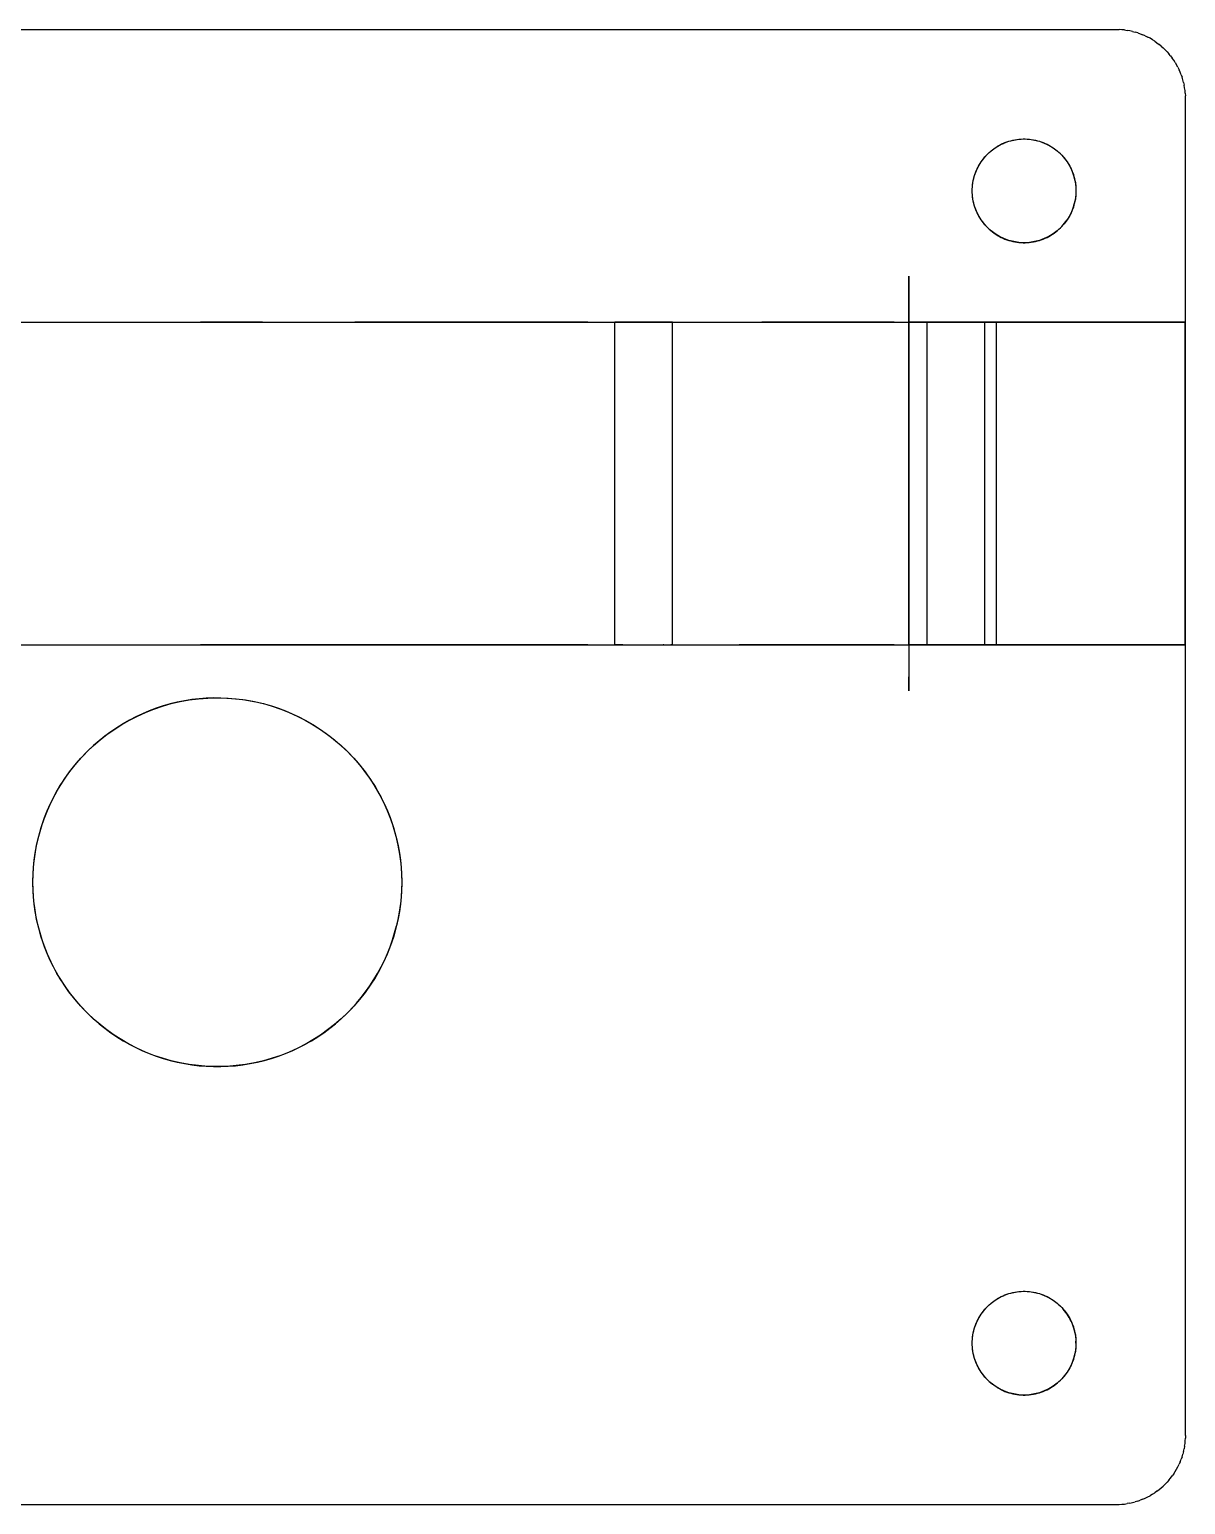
# Model space of a CAD drawing. Header units: millimetres. Extents: x -50 to 192, y -197 to 32.
# Drawn here: x -8.1 to 42, y -32 to 32 of the extents above; entities that cross this region are included whole.
import ezdxf

# ---------------------------------------------------------------- set-up
doc = ezdxf.new("R2010")
doc.units = ezdxf.units.MM
doc.layers.add('TOP_XY', color=7, linetype='Continuous')

msp = doc.modelspace()

# ---------------------------------------------------------------- linework, layer by layer
for centre, radius in [((35, 25), 2.25), ((0, -5), 8), ((35, -25), 2.25)]:
    msp.add_circle(centre, radius)
at = {"layer": 'TOP_XY'}
for p, q in [((-39, 32), (39, 32)), ((39, 32), (39.118, 31.998)), ((39.235, 31.991), (39.118, 31.998)), ((39.353, 31.979), (39.235, 31.991)), ((39.353, 31.979), (39.469, 31.963)), ((39.585, 31.942), (39.469, 31.963)), ((39.7, 31.917), (39.585, 31.942)), ((39.7, 31.917), (39.814, 31.887)), ((39.927, 31.853), (39.814, 31.887)), ((39.927, 31.853), (40.038, 31.815)), ((40.038, 31.815), (40.148, 31.772)), ((40.256, 31.724), (40.148, 31.772)), ((40.256, 31.724), (40.362, 31.673)), ((40.466, 31.617), (40.362, 31.673)), ((40.567, 31.558), (40.466, 31.617)), ((40.667, 31.494), (40.567, 31.558)), ((40.667, 31.494), (40.763, 31.427)), ((40.763, 31.427), (40.857, 31.356)), ((40.948, 31.281), (40.857, 31.356)), ((40.948, 31.281), (41.036, 31.203)), ((41.121, 31.121), (41.036, 31.203)), ((41.203, 31.036), (41.121, 31.121)), ((41.203, 31.036), (41.281, 30.948)), ((41.356, 30.857), (41.281, 30.948)), ((41.356, 30.857), (41.427, 30.763)), ((41.494, 30.667), (41.427, 30.763)), ((41.558, 30.567), (41.494, 30.667)), ((41.558, 30.567), (41.617, 30.466)), ((41.673, 30.362), (41.617, 30.466)), ((41.673, 30.362), (41.724, 30.256)), ((41.772, 30.148), (41.724, 30.256)), ((41.815, 30.038), (41.772, 30.148)), ((41.815, 30.038), (41.853, 29.927)), ((41.887, 29.814), (41.853, 29.927)), ((41.917, 29.7), (41.887, 29.814)), ((41.917, 29.7), (41.942, 29.585)), ((41.963, 29.469), (41.942, 29.585)), ((41.979, 29.353), (41.963, 29.469)), ((41.991, 29.235), (41.979, 29.353)), ((41.991, 29.235), (41.998, 29.118)), ((42, 29), (41.998, 29.118)), ((42, -29), (42, 29)), ((33.699, 26.836), (33.773, 26.886)), ((33.773, 26.886), (33.849, 26.933)), ((33.849, 26.933), (33.927, 26.978)), ((33.927, 26.978), (34.007, 27.019)), ((34.088, 27.057), (34.007, 27.019)), ((34.088, 27.057), (34.17, 27.091)), ((34.17, 27.091), (34.254, 27.123)), ((34.254, 27.123), (34.339, 27.151)), ((34.339, 27.151), (34.425, 27.175)), ((34.425, 27.175), (34.512, 27.196)), ((34.512, 27.196), (34.6, 27.214)), ((34.6, 27.214), (34.688, 27.228)), ((34.688, 27.228), (34.777, 27.239)), ((34.777, 27.239), (34.866, 27.246)), ((34.866, 27.246), (34.955, 27.25)), ((34.955, 27.25), (35.045, 27.25)), ((35.045, 27.25), (35.134, 27.246)), ((35.134, 27.246), (35.223, 27.239)), ((35.223, 27.239), (35.312, 27.228)), ((35.312, 27.228), (35.4, 27.214)), ((35.4, 27.214), (35.488, 27.196)), ((35.488, 27.196), (35.575, 27.175)), ((35.575, 27.175), (35.661, 27.151)), ((35.661, 27.151), (35.746, 27.123)), ((35.746, 27.123), (35.83, 27.091)), ((35.83, 27.091), (35.912, 27.057)), ((35.912, 27.057), (35.993, 27.019)), ((35.993, 27.019), (36.073, 26.978)), ((36.073, 26.978), (36.151, 26.933)), ((36.151, 26.933), (36.227, 26.886)), ((36.227, 26.886), (36.301, 26.836)), ((33.09, 26.189), (33.139, 26.264)), ((33.139, 26.264), (33.19, 26.337)), ((33.19, 26.337), (33.245, 26.408)), ((33.245, 26.408), (33.302, 26.477)), ((33.302, 26.477), (33.362, 26.543)), ((33.362, 26.543), (33.425, 26.607)), ((33.425, 26.607), (33.49, 26.668)), ((33.49, 26.668), (33.558, 26.727)), ((33.558, 26.727), (33.627, 26.783)), ((33.627, 26.783), (33.699, 26.836)), ((36.301, 26.836), (36.373, 26.783)), ((36.373, 26.783), (36.442, 26.727)), ((36.442, 26.727), (36.51, 26.668)), ((36.575, 26.607), (36.51, 26.668)), ((36.575, 26.607), (36.638, 26.543)), ((36.638, 26.543), (36.698, 26.477)), ((36.698, 26.477), (36.755, 26.408)), ((36.755, 26.408), (36.81, 26.337)), ((36.81, 26.337), (36.861, 26.264)), ((36.861, 26.264), (36.91, 26.189)), ((32.814, 25.532), (32.837, 25.618)), ((32.837, 25.618), (32.863, 25.704)), ((32.863, 25.704), (32.893, 25.788)), ((32.893, 25.788), (32.926, 25.871)), ((32.926, 25.871), (32.962, 25.953)), ((32.962, 25.953), (33.001, 26.033)), ((33.001, 26.033), (33.044, 26.112)), ((33.044, 26.112), (33.09, 26.189)), ((36.91, 26.189), (36.956, 26.112)), ((36.956, 26.112), (36.999, 26.033)), ((36.999, 26.033), (37.038, 25.953)), ((37.038, 25.953), (37.074, 25.871)), ((37.074, 25.871), (37.107, 25.788)), ((37.107, 25.788), (37.137, 25.704)), ((37.137, 25.704), (37.163, 25.618)), ((37.163, 25.618), (37.186, 25.532)), ((32.75, 25), (32.752, 25.089)), ((32.752, 24.911), (32.75, 25)), ((32.752, 25.089), (32.757, 25.179)), ((32.757, 25.179), (32.766, 25.268)), ((32.766, 25.268), (32.778, 25.356)), ((32.778, 25.356), (32.794, 25.444)), ((32.794, 25.444), (32.814, 25.532)), ((37.186, 25.532), (37.206, 25.444)), ((37.206, 25.444), (37.222, 25.356)), ((37.222, 25.356), (37.234, 25.268)), ((37.234, 25.268), (37.243, 25.179)), ((37.243, 25.179), (37.248, 25.089)), ((37.248, 25.089), (37.25, 25)), ((37.25, 25), (37.248, 24.911)), ((32.757, 24.821), (32.752, 24.911)), ((32.766, 24.732), (32.757, 24.821)), ((32.778, 24.644), (32.766, 24.732)), ((32.794, 24.556), (32.778, 24.644)), ((32.814, 24.468), (32.794, 24.556)), ((32.837, 24.382), (32.814, 24.468)), ((32.863, 24.296), (32.837, 24.382)), ((37.163, 24.382), (37.137, 24.296)), ((37.163, 24.382), (37.186, 24.468)), ((37.206, 24.556), (37.186, 24.468)), ((37.222, 24.644), (37.206, 24.556)), ((37.234, 24.732), (37.222, 24.644)), ((37.243, 24.821), (37.234, 24.732)), ((37.248, 24.911), (37.243, 24.821)), ((32.893, 24.212), (32.863, 24.296)), ((32.926, 24.129), (32.893, 24.212)), ((32.962, 24.047), (32.926, 24.129)), ((33.001, 23.967), (32.962, 24.047)), ((33.044, 23.888), (33.001, 23.967)), ((33.09, 23.811), (33.044, 23.888)), ((33.139, 23.736), (33.09, 23.811)), ((33.19, 23.663), (33.139, 23.736)), ((36.81, 23.663), (36.861, 23.736)), ((36.91, 23.811), (36.861, 23.736)), ((36.956, 23.888), (36.91, 23.811)), ((36.999, 23.967), (36.956, 23.888)), ((37.038, 24.047), (36.999, 23.967)), ((37.074, 24.129), (37.038, 24.047)), ((37.107, 24.212), (37.074, 24.129)), ((37.137, 24.296), (37.107, 24.212)), ((33.245, 23.592), (33.19, 23.663)), ((33.302, 23.523), (33.245, 23.592)), ((33.362, 23.457), (33.302, 23.523)), ((33.362, 23.457), (33.425, 23.393)), ((33.425, 23.393), (33.49, 23.332)), ((33.49, 23.332), (33.558, 23.273)), ((33.558, 23.273), (33.627, 23.217)), ((33.627, 23.217), (33.699, 23.164)), ((33.699, 23.164), (33.773, 23.114)), ((33.773, 23.114), (33.849, 23.067)), ((33.849, 23.067), (33.927, 23.022)), ((36.073, 23.022), (36.151, 23.067)), ((36.151, 23.067), (36.227, 23.114)), ((36.227, 23.114), (36.301, 23.164)), ((36.301, 23.164), (36.373, 23.217)), ((36.373, 23.217), (36.442, 23.273)), ((36.442, 23.273), (36.51, 23.332)), ((36.51, 23.332), (36.575, 23.393)), ((36.575, 23.393), (36.638, 23.457)), ((36.638, 23.457), (36.698, 23.523)), ((36.698, 23.523), (36.755, 23.592)), ((36.755, 23.592), (36.81, 23.663)), ((33.927, 23.022), (34.007, 22.981)), ((34.007, 22.981), (34.088, 22.943)), ((34.088, 22.943), (34.17, 22.909)), ((34.17, 22.909), (34.254, 22.877)), ((34.254, 22.877), (34.339, 22.849)), ((34.339, 22.849), (34.425, 22.825)), ((34.425, 22.825), (34.512, 22.804)), ((34.512, 22.804), (34.6, 22.786)), ((34.6, 22.786), (34.688, 22.772)), ((34.688, 22.772), (34.777, 22.761)), ((34.777, 22.761), (34.866, 22.754)), ((34.866, 22.754), (34.955, 22.75)), ((34.955, 22.75), (35.045, 22.75)), ((35.045, 22.75), (35.134, 22.754)), ((35.134, 22.754), (35.223, 22.761)), ((35.223, 22.761), (35.312, 22.772)), ((35.312, 22.772), (35.4, 22.786)), ((35.4, 22.786), (35.488, 22.804)), ((35.488, 22.804), (35.575, 22.825)), ((35.575, 22.825), (35.661, 22.849)), ((35.661, 22.849), (35.746, 22.877)), ((35.746, 22.877), (35.83, 22.909)), ((35.83, 22.909), (35.912, 22.943)), ((35.912, 22.943), (35.993, 22.981)), ((35.993, 22.981), (36.073, 23.022)), ((30, 21.221), (30, 21.3)), ((30, 21.3), (30, 3.3)), ((30, 21.143), (30, 21.221)), ((30, 21.065), (30, 21.143)), ((30, 20.987), (30, 21.065)), ((30, 20.91), (30, 20.987)), ((30, 20.833), (30, 20.91)), ((30, 20.757), (30, 20.833)), ((30, 20.682), (30, 20.757)), ((30, 20.608), (30, 20.682)), ((30, 20.535), (30, 20.608)), ((30, 20.463), (30, 20.535)), ((30, 20.392), (30, 20.463)), ((30, 20.323), (30, 20.392)), ((30, 20.255), (30, 20.323)), ((30, 20.189), (30, 20.255)), ((30, 20.124), (30, 20.189)), ((30, 20.062), (30, 20.124)), ((30, 20.001), (30, 20.062)), ((30, 19.942), (30, 20.001)), ((30, 19.886), (30, 19.942)), ((30, 19.831), (30, 19.886)), ((-30, 19.3), (30, 19.3)), ((-8.69, 19.3), (-7.385, 19.3)), ((-8.589, 19.3), (-7.283, 19.3)), ((-8.295, 19.3), (-6.652, 19.3)), ((-7.385, 19.3), (-6.068, 19.3)), ((-7.283, 19.3), (-5.965, 19.3)), ((-6.652, 19.3), (-4.998, 19.3)), ((-6.068, 19.3), (-4.741, 19.3)), ((-5.965, 19.3), (-4.638, 19.3)), ((-4.998, 19.3), (-3.337, 19.3)), ((-4.741, 19.3), (-3.407, 19.3)), ((-4.638, 19.3), (-3.303, 19.3)), ((-3.407, 19.3), (-2.067, 19.3)), ((-3.337, 19.3), (-1.67, 19.3)), ((-3.303, 19.3), (-1.963, 19.3)), ((-2.067, 19.3), (-0.724, 19.3)), ((-1.963, 19.3), (-0.62, 19.3)), ((-1.67, 19.3), (0, 19.3)), ((0.62, 19.3), (-0.724, 19.3)), ((-0.62, 19.3), (0.724, 19.3)), ((0, 19.3), (1.67, 19.3)), ((1.963, 19.3), (0.62, 19.3)), ((0.724, 19.3), (2.067, 19.3)), ((1.67, 19.3), (3.337, 19.3)), ((1.963, 19.3), (3.303, 19.3)), ((2.067, 19.3), (3.407, 19.3)), ((3.303, 19.3), (4.638, 19.3)), ((3.337, 19.3), (4.998, 19.3)), ((3.407, 19.3), (4.741, 19.3)), ((4.638, 19.3), (5.965, 19.3)), ((4.741, 19.3), (6.068, 19.3)), ((4.998, 19.3), (6.652, 19.3)), ((7.283, 19.3), (5.965, 19.3)), ((6.068, 19.3), (7.385, 19.3)), ((6.652, 19.3), (8.295, 19.3)), ((8.589, 19.3), (7.283, 19.3)), ((7.385, 19.3), (8.69, 19.3)), ((8.295, 19.3), (9.925, 19.3)), ((9.882, 19.3), (8.589, 19.3)), ((8.69, 19.3), (9.982, 19.3)), ((11.16, 19.3), (9.882, 19.3)), ((9.925, 19.3), (11.54, 19.3)), ((9.982, 19.3), (11.258, 19.3)), ((12.419, 19.3), (11.16, 19.3)), ((11.258, 19.3), (12.516, 19.3)), ((11.54, 19.3), (13.136, 19.3)), ((13.659, 19.3), (12.419, 19.3)), ((12.516, 19.3), (13.754, 19.3)), ((13.136, 19.3), (14.711, 19.3)), ((14.877, 19.3), (13.659, 19.3)), ((13.754, 19.3), (14.971, 19.3)), ((14.711, 19.3), (16.264, 19.3)), ((16.072, 19.3), (14.877, 19.3)), ((14.971, 19.3), (16.164, 19.3)), ((16.072, 19.3), (17.242, 19.3)), ((16.164, 19.3), (17.331, 19.3)), ((16.264, 19.3), (17.79, 19.3)), ((17.242, 19.3), (18.384, 19.3)), ((17.25, 5.3), (17.25, 19.3)), ((17.251, 19.3), (17.25, 19.3)), ((17.254, 19.3), (17.251, 19.3)), ((17.259, 19.3), (17.254, 19.3)), ((17.266, 19.3), (17.259, 19.3)), ((17.275, 19.3), (17.266, 19.3)), ((17.285, 19.3), (17.275, 19.3)), ((17.298, 19.3), (17.285, 19.3)), ((17.313, 19.3), (17.298, 19.3)), ((17.329, 19.3), (17.313, 19.3)), ((17.348, 19.3), (17.329, 19.3)), ((17.331, 19.3), (18.471, 19.3)), ((17.368, 19.3), (17.348, 19.3)), ((17.39, 19.3), (17.368, 19.3)), ((17.413, 19.3), (17.39, 19.3)), ((17.439, 19.3), (17.413, 19.3)), ((17.466, 19.3), (17.439, 19.3)), ((17.495, 19.3), (17.466, 19.3)), ((17.525, 19.3), (17.495, 19.3)), ((17.557, 19.3), (17.525, 19.3)), ((17.59, 19.3), (17.557, 19.3)), ((17.625, 19.3), (17.59, 19.3)), ((17.661, 19.3), (17.625, 19.3)), ((17.699, 19.3), (17.661, 19.3)), ((17.737, 19.3), (17.699, 19.3)), ((17.777, 19.3), (17.737, 19.3)), ((17.819, 19.3), (17.777, 19.3)), ((17.79, 19.3), (19.288, 19.3)), ((17.861, 19.3), (17.819, 19.3)), ((17.904, 19.3), (17.861, 19.3)), ((17.948, 19.3), (17.904, 19.3)), ((17.993, 19.3), (17.948, 19.3)), ((18.039, 19.3), (17.993, 19.3)), ((18.085, 19.3), (18.039, 19.3)), ((18.133, 19.3), (18.085, 19.3)), ((18.18, 19.3), (18.133, 19.3)), ((18.229, 19.3), (18.18, 19.3)), ((18.278, 19.3), (18.229, 19.3)), ((18.327, 19.3), (18.278, 19.3)), ((18.376, 19.3), (18.327, 19.3)), ((18.425, 19.3), (18.376, 19.3)), ((18.384, 19.3), (19.497, 19.3)), ((18.475, 19.3), (18.425, 19.3)), ((18.471, 19.3), (19.582, 19.3)), ((18.525, 19.3), (18.475, 19.3)), ((18.575, 19.3), (18.525, 19.3)), ((18.624, 19.3), (18.575, 19.3)), ((18.673, 19.3), (18.624, 19.3)), ((18.722, 19.3), (18.673, 19.3)), ((18.771, 19.3), (18.722, 19.3)), ((18.82, 19.3), (18.771, 19.3)), ((18.867, 19.3), (18.82, 19.3)), ((18.915, 19.3), (18.867, 19.3)), ((18.961, 19.3), (18.915, 19.3)), ((19.007, 19.3), (18.961, 19.3)), ((19.052, 19.3), (19.007, 19.3)), ((19.096, 19.3), (19.052, 19.3)), ((19.139, 19.3), (19.096, 19.3)), ((19.181, 19.3), (19.139, 19.3)), ((19.223, 19.3), (19.181, 19.3)), ((19.263, 19.3), (19.223, 19.3)), ((19.301, 19.3), (19.263, 19.3)), ((19.288, 19.3), (20.756, 19.3)), ((19.339, 19.3), (19.301, 19.3)), ((19.375, 19.3), (19.339, 19.3)), ((19.41, 19.3), (19.375, 19.3)), ((19.443, 19.3), (19.41, 19.3)), ((19.475, 19.3), (19.443, 19.3)), ((19.505, 19.3), (19.475, 19.3)), ((19.497, 19.3), (20.579, 19.3)), ((19.534, 19.3), (19.505, 19.3)), ((19.561, 19.3), (19.534, 19.3)), ((19.587, 19.3), (19.561, 19.3)), ((19.582, 19.3), (20.662, 19.3)), ((19.61, 19.3), (19.587, 19.3)), ((19.632, 19.3), (19.61, 19.3)), ((19.652, 19.3), (19.632, 19.3)), ((19.671, 19.3), (19.652, 19.3)), ((19.687, 19.3), (19.671, 19.3)), ((19.702, 19.3), (19.687, 19.3)), ((19.715, 19.3), (19.702, 19.3)), ((19.725, 19.3), (19.715, 19.3)), ((19.734, 19.3), (19.725, 19.3)), ((19.741, 19.3), (19.734, 19.3)), ((19.746, 19.3), (19.741, 19.3)), ((19.749, 19.3), (19.746, 19.3)), ((19.75, 19.3), (19.749, 19.3)), ((19.75, 5.3), (19.75, 19.3)), ((20.579, 19.3), (21.629, 19.3)), ((20.662, 19.3), (21.709, 19.3)), ((20.756, 19.3), (22.191, 19.3)), ((21.629, 19.3), (22.644, 19.3)), ((21.709, 19.3), (22.722, 19.3)), ((22.191, 19.3), (23.591, 19.3)), ((22.644, 19.3), (23.624, 19.3)), ((22.722, 19.3), (23.699, 19.3)), ((23.591, 19.3), (24.954, 19.3)), ((24.567, 19.3), (23.624, 19.3)), ((23.699, 19.3), (24.638, 19.3)), ((25.47, 19.3), (24.567, 19.3)), ((24.638, 19.3), (25.538, 19.3)), ((24.954, 19.3), (26.277, 19.3)), ((26.333, 19.3), (25.47, 19.3)), ((25.538, 19.3), (26.398, 19.3)), ((26.277, 19.3), (27.559, 19.3)), ((27.155, 19.3), (26.333, 19.3)), ((26.398, 19.3), (27.217, 19.3)), ((27.934, 19.3), (27.155, 19.3)), ((27.217, 19.3), (27.992, 19.3)), ((27.559, 19.3), (28.797, 19.3)), ((28.668, 19.3), (27.934, 19.3)), ((27.992, 19.3), (28.723, 19.3)), ((29.357, 19.3), (28.668, 19.3)), ((28.723, 19.3), (29.409, 19.3)), ((28.797, 19.3), (29.99, 19.3)), ((29.357, 19.3), (30, 19.3)), ((29.409, 19.3), (30.048, 19.3)), ((29.99, 19.3), (31.135, 19.3)), ((30, 19.779), (30, 19.831)), ((30, 19.729), (30, 19.779)), ((30, 19.682), (30, 19.729)), ((30, 19.637), (30, 19.682)), ((30, 19.595), (30, 19.637)), ((30, 19.555), (30, 19.595)), ((30, 19.518), (30, 19.555)), ((30, 19.484), (30, 19.518)), ((30, 19.452), (30, 19.484)), ((30, 19.424), (30, 19.452)), ((30, 19.398), (30, 19.424)), ((30, 19.375), (30, 19.398)), ((30, 19.355), (30, 19.375)), ((30, 19.338), (30, 19.355)), ((30, 19.325), (30, 19.338)), ((30, 19.314), (30, 19.325)), ((30, 19.306), (30, 19.314)), ((30, 19.302), (30, 19.306)), ((30, 19.3), (30, 19.302)), ((30, 19.3), (30.595, 19.3)), ((30, 5.3), (30, 19.3)), ((31.145, 19.3), (30, 19.3)), ((30.048, 19.3), (30.639, 19.3)), ((30.595, 19.3), (31.142, 19.3)), ((30.639, 19.3), (31.183, 19.3)), ((30.793, 5.3), (30.793, 19.3)), ((30.794, 19.3), (30.793, 19.3)), ((30.797, 19.3), (30.794, 19.3)), ((30.802, 19.3), (30.797, 19.3)), ((30.809, 19.3), (30.802, 19.3)), ((30.818, 19.3), (30.809, 19.3)), ((30.828, 19.3), (30.818, 19.3)), ((30.841, 19.3), (30.828, 19.3)), ((30.856, 19.3), (30.841, 19.3)), ((30.872, 19.3), (30.856, 19.3)), ((30.89, 19.3), (30.872, 19.3)), ((30.911, 19.3), (30.89, 19.3)), ((30.933, 19.3), (30.911, 19.3)), ((30.956, 19.3), (30.933, 19.3)), ((30.982, 19.3), (30.956, 19.3)), ((31.009, 19.3), (30.982, 19.3)), ((31.038, 19.3), (31.009, 19.3)), ((31.068, 19.3), (31.038, 19.3)), ((31.1, 19.3), (31.068, 19.3)), ((31.133, 19.3), (31.1, 19.3)), ((31.133, 19.3), (31.168, 19.3)), ((31.135, 19.3), (32.231, 19.3)), ((31.142, 19.3), (31.64, 19.3)), ((32.24, 19.3), (31.145, 19.3)), ((31.168, 19.3), (31.204, 19.3)), ((31.183, 19.3), (31.676, 19.3)), ((31.204, 19.3), (31.242, 19.3)), ((31.242, 19.3), (31.28, 19.3)), ((31.28, 19.3), (31.32, 19.3)), ((31.32, 19.3), (31.361, 19.3)), ((31.361, 19.3), (31.404, 19.3)), ((31.404, 19.3), (31.447, 19.3)), ((31.447, 19.3), (31.491, 19.3)), ((31.491, 19.3), (31.536, 19.3)), ((31.536, 19.3), (31.582, 19.3)), ((31.582, 19.3), (31.628, 19.3)), ((31.628, 19.3), (31.676, 19.3)), ((32.088, 19.3), (31.64, 19.3)), ((31.676, 19.3), (31.723, 19.3)), ((31.676, 19.3), (32.12, 19.3)), ((31.723, 19.3), (31.772, 19.3)), ((31.772, 19.3), (31.82, 19.3)), ((31.82, 19.3), (31.87, 19.3)), ((31.87, 19.3), (31.919, 19.3)), ((31.919, 19.3), (31.968, 19.3)), ((31.968, 19.3), (32.018, 19.3)), ((32.018, 19.3), (32.068, 19.3)), ((32.068, 19.3), (32.117, 19.3)), ((32.485, 19.3), (32.088, 19.3)), ((32.117, 19.3), (32.167, 19.3)), ((32.12, 19.3), (32.513, 19.3)), ((32.167, 19.3), (32.216, 19.3)), ((32.216, 19.3), (32.265, 19.3)), ((32.231, 19.3), (33.276, 19.3)), ((33.285, 19.3), (32.24, 19.3)), ((32.265, 19.3), (32.314, 19.3)), ((32.314, 19.3), (32.362, 19.3)), ((32.362, 19.3), (32.41, 19.3)), ((32.41, 19.3), (32.457, 19.3)), ((32.457, 19.3), (32.504, 19.3)), ((32.83, 19.3), (32.485, 19.3)), ((32.504, 19.3), (32.55, 19.3)), ((32.513, 19.3), (32.855, 19.3)), ((32.55, 19.3), (32.595, 19.3)), ((32.595, 19.3), (32.639, 19.3)), ((32.639, 19.3), (32.682, 19.3)), ((32.682, 19.3), (32.724, 19.3)), ((32.724, 19.3), (32.766, 19.3)), ((32.766, 19.3), (32.806, 19.3)), ((32.844, 19.3), (32.806, 19.3)), ((33.124, 19.3), (32.83, 19.3)), ((32.882, 19.3), (32.844, 19.3)), ((32.855, 19.3), (33.144, 19.3)), ((32.918, 19.3), (32.882, 19.3)), ((32.953, 19.3), (32.918, 19.3)), ((32.986, 19.3), (32.953, 19.3)), ((33.018, 19.3), (32.986, 19.3)), ((33.048, 19.3), (33.018, 19.3)), ((33.077, 19.3), (33.048, 19.3)), ((33.104, 19.3), (33.077, 19.3)), ((33.13, 19.3), (33.104, 19.3)), ((33.365, 19.3), (33.124, 19.3)), ((33.153, 19.3), (33.13, 19.3)), ((33.144, 19.3), (33.381, 19.3)), ((33.175, 19.3), (33.153, 19.3)), ((33.175, 19.3), (33.195, 19.3)), ((33.195, 19.3), (33.214, 19.3)), ((33.23, 19.3), (33.214, 19.3)), ((33.245, 19.3), (33.23, 19.3)), ((33.258, 19.3), (33.245, 19.3)), ((33.268, 19.3), (33.258, 19.3)), ((33.277, 19.3), (33.268, 19.3)), ((33.276, 19.3), (34.268, 19.3)), ((33.284, 19.3), (33.277, 19.3)), ((33.289, 19.3), (33.284, 19.3)), ((34.277, 19.3), (33.285, 19.3)), ((33.292, 19.3), (33.289, 19.3)), ((33.292, 19.3), (33.293, 19.3)), ((33.293, 5.3), (33.293, 19.3)), ((33.554, 19.3), (33.365, 19.3)), ((33.381, 19.3), (33.566, 19.3)), ((33.689, 19.3), (33.554, 19.3)), ((33.566, 19.3), (33.697, 19.3)), ((33.771, 19.3), (33.689, 19.3)), ((33.697, 19.3), (33.775, 19.3)), ((33.8, 19.3), (33.771, 19.3)), ((33.775, 19.3), (33.8, 19.3)), ((33.8, 5.3), (33.8, 19.3)), ((34.268, 19.3), (35.206, 19.3)), ((35.215, 19.3), (34.277, 19.3)), ((35.206, 19.3), (36.089, 19.3)), ((36.097, 19.3), (35.215, 19.3)), ((36.089, 19.3), (36.915, 19.3)), ((36.922, 19.3), (36.097, 19.3)), ((36.915, 19.3), (37.682, 19.3)), ((37.688, 19.3), (36.922, 19.3)), ((37.682, 19.3), (38.389, 19.3)), ((38.395, 19.3), (37.688, 19.3)), ((38.389, 19.3), (39.036, 19.3)), ((39.042, 19.3), (38.395, 19.3)), ((39.036, 19.3), (39.621, 19.3)), ((39.626, 19.3), (39.042, 19.3)), ((39.621, 19.3), (40.144, 19.3)), ((40.148, 19.3), (39.626, 19.3)), ((40.144, 19.3), (40.603, 19.3)), ((40.607, 19.3), (40.148, 19.3)), ((40.603, 19.3), (40.998, 19.3)), ((41.001, 19.3), (40.607, 19.3)), ((40.998, 19.3), (41.328, 19.3)), ((41.331, 19.3), (41.001, 19.3)), ((41.328, 19.3), (41.593, 19.3)), ((41.595, 19.3), (41.331, 19.3)), ((41.593, 19.3), (41.792, 19.3)), ((41.793, 19.3), (41.595, 19.3)), ((41.792, 19.3), (41.925, 19.3)), ((41.926, 19.3), (41.793, 19.3)), ((41.925, 19.3), (41.992, 19.3)), ((41.992, 19.3), (41.926, 19.3)), ((41.992, 5.3), (41.992, 19.3)), ((41.992, 19.3), (41.992, 19.3)), ((-30, 5.3), (30, 5.3)), ((-8.69, 5.3), (-7.385, 5.3)), ((-8.589, 5.3), (-7.283, 5.3)), ((-8.295, 5.3), (-6.652, 5.3)), ((-7.385, 5.3), (-6.068, 5.3)), ((-7.283, 5.3), (-5.965, 5.3)), ((-6.652, 5.3), (-4.998, 5.3)), ((-6.068, 5.3), (-4.741, 5.3)), ((-5.965, 5.3), (-4.638, 5.3)), ((-4.998, 5.3), (-3.337, 5.3)), ((-4.741, 5.3), (-3.407, 5.3)), ((-4.638, 5.3), (-3.303, 5.3)), ((-3.407, 5.3), (-2.067, 5.3)), ((-3.337, 5.3), (-1.67, 5.3)), ((-3.303, 5.3), (-1.963, 5.3)), ((-2.067, 5.3), (-0.724, 5.3)), ((-1.963, 5.3), (-0.62, 5.3)), ((-1.67, 5.3), (0, 5.3)), ((0.62, 5.3), (-0.724, 5.3)), ((-0.62, 5.3), (0.724, 5.3)), ((0, 5.3), (1.67, 5.3)), ((1.963, 5.3), (0.62, 5.3)), ((0.724, 5.3), (2.067, 5.3)), ((1.67, 5.3), (3.337, 5.3)), ((3.303, 5.3), (1.963, 5.3)), ((2.067, 5.3), (3.407, 5.3)), ((4.638, 5.3), (3.303, 5.3)), ((3.337, 5.3), (4.998, 5.3)), ((3.407, 5.3), (4.741, 5.3)), ((5.965, 5.3), (4.638, 5.3)), ((4.741, 5.3), (6.068, 5.3)), ((4.998, 5.3), (6.652, 5.3)), ((7.283, 5.3), (5.965, 5.3)), ((6.068, 5.3), (7.385, 5.3)), ((6.652, 5.3), (8.295, 5.3)), ((8.589, 5.3), (7.283, 5.3)), ((7.385, 5.3), (8.69, 5.3)), ((8.295, 5.3), (9.925, 5.3)), ((9.882, 5.3), (8.589, 5.3)), ((8.69, 5.3), (9.982, 5.3)), ((11.16, 5.3), (9.882, 5.3)), ((9.925, 5.3), (11.54, 5.3)), ((9.982, 5.3), (11.258, 5.3)), ((12.419, 5.3), (11.16, 5.3)), ((11.258, 5.3), (12.516, 5.3)), ((11.54, 5.3), (13.136, 5.3)), ((13.659, 5.3), (12.419, 5.3)), ((12.516, 5.3), (13.754, 5.3)), ((13.136, 5.3), (14.711, 5.3)), ((14.877, 5.3), (13.659, 5.3)), ((13.754, 5.3), (14.971, 5.3)), ((14.711, 5.3), (16.264, 5.3)), ((16.072, 5.3), (14.877, 5.3)), ((14.971, 5.3), (16.164, 5.3)), ((16.072, 5.3), (17.242, 5.3)), ((16.164, 5.3), (17.331, 5.3)), ((16.264, 5.3), (17.79, 5.3)), ((17.242, 5.3), (18.384, 5.3)), ((17.251, 5.3), (17.25, 5.3)), ((17.254, 5.3), (17.251, 5.3)), ((17.259, 5.3), (17.254, 5.3)), ((17.266, 5.3), (17.259, 5.3)), ((17.275, 5.3), (17.266, 5.3)), ((17.285, 5.3), (17.275, 5.3)), ((17.298, 5.3), (17.285, 5.3)), ((17.313, 5.3), (17.298, 5.3)), ((17.329, 5.3), (17.313, 5.3)), ((17.348, 5.3), (17.329, 5.3)), ((17.331, 5.3), (18.471, 5.3)), ((17.368, 5.3), (17.348, 5.3)), ((17.39, 5.3), (17.368, 5.3)), ((17.413, 5.3), (17.39, 5.3)), ((17.439, 5.3), (17.413, 5.3)), ((17.466, 5.3), (17.439, 5.3)), ((17.495, 5.3), (17.466, 5.3)), ((17.525, 5.3), (17.495, 5.3)), ((17.557, 5.3), (17.525, 5.3)), ((17.59, 5.3), (17.557, 5.3)), ((17.59, 5.3), (17.625, 5.3)), ((17.625, 5.3), (17.661, 5.3)), ((17.661, 5.3), (17.699, 5.3)), ((17.699, 5.3), (17.737, 5.3)), ((17.737, 5.3), (17.777, 5.3)), ((17.777, 5.3), (17.819, 5.3)), ((17.79, 5.3), (19.288, 5.3)), ((17.819, 5.3), (17.861, 5.3)), ((17.861, 5.3), (17.904, 5.3)), ((17.904, 5.3), (17.948, 5.3)), ((17.948, 5.3), (17.993, 5.3)), ((17.993, 5.3), (18.039, 5.3)), ((18.039, 5.3), (18.085, 5.3)), ((18.085, 5.3), (18.133, 5.3)), ((18.133, 5.3), (18.18, 5.3)), ((18.18, 5.3), (18.229, 5.3)), ((18.229, 5.3), (18.278, 5.3)), ((18.278, 5.3), (18.327, 5.3)), ((18.327, 5.3), (18.376, 5.3)), ((18.376, 5.3), (18.425, 5.3)), ((18.384, 5.3), (19.497, 5.3)), ((18.425, 5.3), (18.475, 5.3)), ((18.471, 5.3), (19.582, 5.3)), ((18.475, 5.3), (18.525, 5.3)), ((18.525, 5.3), (18.575, 5.3)), ((18.575, 5.3), (18.624, 5.3)), ((18.624, 5.3), (18.673, 5.3)), ((18.673, 5.3), (18.722, 5.3)), ((18.722, 5.3), (18.771, 5.3)), ((18.771, 5.3), (18.82, 5.3)), ((18.82, 5.3), (18.867, 5.3)), ((18.867, 5.3), (18.915, 5.3)), ((18.915, 5.3), (18.961, 5.3)), ((18.961, 5.3), (19.007, 5.3)), ((19.007, 5.3), (19.052, 5.3)), ((19.052, 5.3), (19.096, 5.3)), ((19.096, 5.3), (19.139, 5.3)), ((19.139, 5.3), (19.181, 5.3)), ((19.181, 5.3), (19.223, 5.3)), ((19.223, 5.3), (19.263, 5.3)), ((19.263, 5.3), (19.301, 5.3)), ((19.288, 5.3), (20.756, 5.3)), ((19.301, 5.3), (19.339, 5.3)), ((19.375, 5.3), (19.339, 5.3)), ((19.375, 5.3), (19.41, 5.3)), ((19.41, 5.3), (19.443, 5.3)), ((19.443, 5.3), (19.475, 5.3)), ((19.475, 5.3), (19.505, 5.3)), ((19.497, 5.3), (20.579, 5.3)), ((19.505, 5.3), (19.534, 5.3)), ((19.534, 5.3), (19.561, 5.3)), ((19.561, 5.3), (19.587, 5.3)), ((19.582, 5.3), (20.662, 5.3)), ((19.587, 5.3), (19.61, 5.3)), ((19.61, 5.3), (19.632, 5.3)), ((19.632, 5.3), (19.652, 5.3)), ((19.652, 5.3), (19.671, 5.3)), ((19.687, 5.3), (19.671, 5.3)), ((19.702, 5.3), (19.687, 5.3)), ((19.715, 5.3), (19.702, 5.3)), ((19.725, 5.3), (19.715, 5.3)), ((19.734, 5.3), (19.725, 5.3)), ((19.741, 5.3), (19.734, 5.3)), ((19.746, 5.3), (19.741, 5.3)), ((19.749, 5.3), (19.746, 5.3)), ((19.749, 5.3), (19.75, 5.3)), ((20.579, 5.3), (21.629, 5.3)), ((20.662, 5.3), (21.709, 5.3)), ((20.756, 5.3), (22.191, 5.3)), ((21.629, 5.3), (22.644, 5.3)), ((21.709, 5.3), (22.722, 5.3)), ((22.191, 5.3), (23.591, 5.3)), ((23.624, 5.3), (22.644, 5.3)), ((22.722, 5.3), (23.699, 5.3)), ((23.591, 5.3), (24.954, 5.3)), ((24.567, 5.3), (23.624, 5.3)), ((23.699, 5.3), (24.638, 5.3)), ((25.47, 5.3), (24.567, 5.3)), ((24.638, 5.3), (25.538, 5.3)), ((24.954, 5.3), (26.277, 5.3)), ((26.333, 5.3), (25.47, 5.3)), ((25.538, 5.3), (26.398, 5.3)), ((26.277, 5.3), (27.559, 5.3)), ((27.155, 5.3), (26.333, 5.3)), ((26.398, 5.3), (27.217, 5.3)), ((27.934, 5.3), (27.155, 5.3)), ((27.217, 5.3), (27.992, 5.3)), ((27.559, 5.3), (28.797, 5.3)), ((28.668, 5.3), (27.934, 5.3)), ((27.992, 5.3), (28.723, 5.3)), ((29.357, 5.3), (28.668, 5.3)), ((28.723, 5.3), (29.409, 5.3)), ((28.797, 5.3), (29.99, 5.3)), ((29.357, 5.3), (30, 5.3)), ((29.409, 5.3), (30.048, 5.3)), ((29.99, 5.3), (31.135, 5.3)), ((30, 5.3), (30.595, 5.3)), ((31.145, 5.3), (30, 5.3)), ((30, 5.3), (30, 5.298)), ((30, 5.298), (30, 5.294)), ((30, 5.294), (30, 5.286)), ((30, 5.286), (30, 5.275)), ((30, 5.275), (30, 5.262)), ((30, 5.262), (30, 5.245)), ((30, 5.245), (30, 5.225)), ((30, 5.225), (30, 5.202)), ((30, 5.202), (30, 5.176)), ((30, 5.176), (30, 5.148)), ((30, 5.148), (30, 5.116)), ((30.048, 5.3), (30.639, 5.3)), ((30.595, 5.3), (31.142, 5.3)), ((30.639, 5.3), (31.183, 5.3)), ((30.794, 5.3), (30.793, 5.3)), ((30.797, 5.3), (30.794, 5.3)), ((30.802, 5.3), (30.797, 5.3)), ((30.809, 5.3), (30.802, 5.3)), ((30.818, 5.3), (30.809, 5.3)), ((30.828, 5.3), (30.818, 5.3)), ((30.841, 5.3), (30.828, 5.3)), ((30.856, 5.3), (30.841, 5.3)), ((30.872, 5.3), (30.856, 5.3)), ((30.89, 5.3), (30.872, 5.3)), ((30.911, 5.3), (30.89, 5.3)), ((30.933, 5.3), (30.911, 5.3)), ((30.956, 5.3), (30.933, 5.3)), ((30.982, 5.3), (30.956, 5.3)), ((31.009, 5.3), (30.982, 5.3)), ((31.038, 5.3), (31.009, 5.3)), ((31.068, 5.3), (31.038, 5.3)), ((31.1, 5.3), (31.068, 5.3)), ((31.133, 5.3), (31.1, 5.3)), ((31.133, 5.3), (31.168, 5.3)), ((31.135, 5.3), (32.231, 5.3)), ((31.142, 5.3), (31.64, 5.3)), ((32.24, 5.3), (31.145, 5.3)), ((31.168, 5.3), (31.204, 5.3)), ((31.183, 5.3), (31.676, 5.3)), ((31.204, 5.3), (31.242, 5.3)), ((31.242, 5.3), (31.28, 5.3)), ((31.28, 5.3), (31.32, 5.3)), ((31.32, 5.3), (31.361, 5.3)), ((31.361, 5.3), (31.404, 5.3)), ((31.404, 5.3), (31.447, 5.3)), ((31.447, 5.3), (31.491, 5.3)), ((31.491, 5.3), (31.536, 5.3)), ((31.536, 5.3), (31.582, 5.3)), ((31.582, 5.3), (31.628, 5.3)), ((31.628, 5.3), (31.676, 5.3)), ((32.088, 5.3), (31.64, 5.3)), ((31.676, 5.3), (31.723, 5.3)), ((31.676, 5.3), (32.12, 5.3)), ((31.723, 5.3), (31.772, 5.3)), ((31.772, 5.3), (31.82, 5.3)), ((31.82, 5.3), (31.87, 5.3)), ((31.87, 5.3), (31.919, 5.3)), ((31.919, 5.3), (31.968, 5.3)), ((31.968, 5.3), (32.018, 5.3)), ((32.018, 5.3), (32.068, 5.3)), ((32.068, 5.3), (32.117, 5.3)), ((32.485, 5.3), (32.088, 5.3)), ((32.117, 5.3), (32.167, 5.3)), ((32.12, 5.3), (32.513, 5.3)), ((32.167, 5.3), (32.216, 5.3)), ((32.216, 5.3), (32.265, 5.3)), ((32.231, 5.3), (33.276, 5.3)), ((33.285, 5.3), (32.24, 5.3)), ((32.265, 5.3), (32.314, 5.3)), ((32.314, 5.3), (32.362, 5.3)), ((32.362, 5.3), (32.41, 5.3)), ((32.41, 5.3), (32.457, 5.3)), ((32.457, 5.3), (32.504, 5.3)), ((32.83, 5.3), (32.485, 5.3)), ((32.504, 5.3), (32.55, 5.3)), ((32.513, 5.3), (32.855, 5.3)), ((32.55, 5.3), (32.595, 5.3)), ((32.595, 5.3), (32.639, 5.3)), ((32.639, 5.3), (32.682, 5.3)), ((32.682, 5.3), (32.724, 5.3)), ((32.724, 5.3), (32.766, 5.3)), ((32.766, 5.3), (32.806, 5.3)), ((32.844, 5.3), (32.806, 5.3)), ((33.124, 5.3), (32.83, 5.3)), ((32.882, 5.3), (32.844, 5.3)), ((32.855, 5.3), (33.144, 5.3)), ((32.918, 5.3), (32.882, 5.3)), ((32.953, 5.3), (32.918, 5.3)), ((32.986, 5.3), (32.953, 5.3)), ((33.018, 5.3), (32.986, 5.3)), ((33.048, 5.3), (33.018, 5.3)), ((33.077, 5.3), (33.048, 5.3)), ((33.104, 5.3), (33.077, 5.3)), ((33.13, 5.3), (33.104, 5.3)), ((33.365, 5.3), (33.124, 5.3)), ((33.153, 5.3), (33.13, 5.3)), ((33.144, 5.3), (33.381, 5.3)), ((33.153, 5.3), (33.175, 5.3)), ((33.175, 5.3), (33.195, 5.3)), ((33.195, 5.3), (33.214, 5.3)), ((33.23, 5.3), (33.214, 5.3)), ((33.245, 5.3), (33.23, 5.3)), ((33.258, 5.3), (33.245, 5.3)), ((33.268, 5.3), (33.258, 5.3)), ((33.277, 5.3), (33.268, 5.3)), ((33.276, 5.3), (34.268, 5.3)), ((33.284, 5.3), (33.277, 5.3)), ((33.289, 5.3), (33.284, 5.3)), ((34.277, 5.3), (33.285, 5.3)), ((33.292, 5.3), (33.289, 5.3)), ((33.293, 5.3), (33.292, 5.3)), ((33.554, 5.3), (33.365, 5.3)), ((33.381, 5.3), (33.566, 5.3)), ((33.689, 5.3), (33.554, 5.3)), ((33.566, 5.3), (33.697, 5.3)), ((33.771, 5.3), (33.689, 5.3)), ((33.697, 5.3), (33.775, 5.3)), ((33.8, 5.3), (33.771, 5.3)), ((33.775, 5.3), (33.8, 5.3)), ((34.268, 5.3), (35.206, 5.3)), ((35.215, 5.3), (34.277, 5.3)), ((35.206, 5.3), (36.089, 5.3)), ((36.097, 5.3), (35.215, 5.3)), ((36.089, 5.3), (36.915, 5.3)), ((36.922, 5.3), (36.097, 5.3)), ((36.915, 5.3), (37.682, 5.3)), ((37.688, 5.3), (36.922, 5.3)), ((37.682, 5.3), (38.389, 5.3)), ((38.395, 5.3), (37.688, 5.3)), ((38.389, 5.3), (39.036, 5.3)), ((39.042, 5.3), (38.395, 5.3)), ((39.036, 5.3), (39.621, 5.3)), ((39.626, 5.3), (39.042, 5.3)), ((39.621, 5.3), (40.144, 5.3)), ((40.148, 5.3), (39.626, 5.3)), ((40.144, 5.3), (40.603, 5.3)), ((40.607, 5.3), (40.148, 5.3)), ((40.603, 5.3), (40.998, 5.3)), ((41.001, 5.3), (40.607, 5.3)), ((40.998, 5.3), (41.328, 5.3)), ((41.331, 5.3), (41.001, 5.3)), ((41.328, 5.3), (41.593, 5.3)), ((41.595, 5.3), (41.331, 5.3)), ((41.593, 5.3), (41.792, 5.3)), ((41.793, 5.3), (41.595, 5.3)), ((41.792, 5.3), (41.925, 5.3)), ((41.926, 5.3), (41.793, 5.3)), ((41.925, 5.3), (41.992, 5.3)), ((41.992, 5.3), (41.926, 5.3)), ((41.992, 5.3), (41.992, 5.3)), ((30, 5.116), (30, 5.082)), ((30, 5.082), (30, 5.045)), ((30, 5.045), (30, 5.005)), ((30, 5.005), (30, 4.963)), ((30, 4.963), (30, 4.918)), ((30, 4.918), (30, 4.871)), ((30, 4.871), (30, 4.821)), ((30, 4.821), (30, 4.769)), ((30, 4.769), (30, 4.714)), ((30, 4.714), (30, 4.658)), ((30, 4.658), (30, 4.599)), ((30, 4.599), (30, 4.538)), ((30, 4.538), (30, 4.476)), ((30, 4.476), (30, 4.411)), ((30, 4.411), (30, 4.345)), ((30, 4.345), (30, 4.277)), ((30, 4.277), (30, 4.208)), ((30, 4.208), (30, 4.137)), ((30, 4.137), (30, 4.065)), ((30, 4.065), (30, 3.992)), ((30, 3.992), (30, 3.918)), ((30, 3.843), (30, 3.918)), ((30, 3.767), (30, 3.843)), ((30, 3.69), (30, 3.767)), ((30, 3.613), (30, 3.69)), ((30, 3.535), (30, 3.613)), ((30, 3.457), (30, 3.535)), ((30, 3.379), (30, 3.457)), ((30, 3.3), (30, 3.379)), ((-2.351, 2.647), (-2.653, 2.547)), ((-2.045, 2.734), (-2.351, 2.647)), ((-1.736, 2.809), (-2.045, 2.734)), ((-1.424, 2.872), (-1.736, 2.809)), ((-1.11, 2.923), (-1.424, 2.872)), ((-0.794, 2.96), (-1.11, 2.923)), ((-0.477, 2.986), (-0.794, 2.96)), ((-0.159, 2.998), (-0.477, 2.986)), ((-0.159, 2.998), (0.159, 2.998)), ((0.159, 2.998), (0.477, 2.986)), ((0.477, 2.986), (0.794, 2.96)), ((0.794, 2.96), (1.11, 2.923)), ((1.11, 2.923), (1.424, 2.872)), ((1.424, 2.872), (1.736, 2.809)), ((1.736, 2.809), (2.045, 2.734)), ((2.045, 2.734), (2.351, 2.647)), ((2.351, 2.647), (2.653, 2.547)), ((-3.815, 2.032), (-4.091, 1.875)), ((-3.532, 2.178), (-3.815, 2.032)), ((-3.244, 2.313), (-3.532, 2.178)), ((-2.951, 2.436), (-3.244, 2.313)), ((-2.653, 2.547), (-2.951, 2.436)), ((2.653, 2.547), (2.951, 2.436)), ((2.951, 2.436), (3.244, 2.313)), ((3.244, 2.313), (3.532, 2.178)), ((3.532, 2.178), (3.815, 2.032)), ((3.815, 2.032), (4.091, 1.875)), ((-4.881, 1.339), (-5.129, 1.14)), ((-4.625, 1.528), (-4.881, 1.339)), ((-4.362, 1.706), (-4.625, 1.528)), ((-4.091, 1.875), (-4.362, 1.706)), ((4.091, 1.875), (4.362, 1.706)), ((4.362, 1.706), (4.625, 1.528)), ((4.625, 1.528), (4.881, 1.339)), ((4.881, 1.339), (5.129, 1.14)), ((-5.823, 0.486), (-5.6, 0.713)), ((-5.6, 0.713), (-5.369, 0.931)), ((-5.129, 1.14), (-5.369, 0.931)), ((5.129, 1.14), (5.369, 0.931)), ((5.6, 0.713), (5.369, 0.931)), ((5.6, 0.713), (5.823, 0.486)), ((-6.435, -0.246), (-6.24, 0.006)), ((-6.24, 0.006), (-6.037, 0.25)), ((-6.037, 0.25), (-5.823, 0.486)), ((5.823, 0.486), (6.037, 0.25)), ((6.037, 0.25), (6.24, 0.006)), ((6.24, 0.006), (6.435, -0.246)), ((-6.792, -0.773), (-6.618, -0.506)), ((-6.618, -0.506), (-6.435, -0.246)), ((6.435, -0.246), (6.618, -0.506)), ((6.618, -0.506), (6.792, -0.773)), ((-7.106, -1.326), (-6.955, -1.046)), ((-6.955, -1.046), (-6.792, -0.773)), ((6.792, -0.773), (6.955, -1.046)), ((6.955, -1.046), (7.106, -1.326)), ((-7.493, -2.198), (-7.376, -1.902)), ((-7.376, -1.902), (-7.247, -1.611)), ((-7.247, -1.611), (-7.106, -1.326)), ((7.106, -1.326), (7.247, -1.611)), ((7.247, -1.611), (7.376, -1.902)), ((7.376, -1.902), (7.493, -2.198)), ((-7.692, -2.802), (-7.599, -2.498)), ((-7.599, -2.498), (-7.493, -2.198)), ((7.493, -2.198), (7.599, -2.498)), ((7.599, -2.498), (7.692, -2.802)), ((-7.842, -3.42), (-7.773, -3.109)), ((-7.773, -3.109), (-7.692, -2.802)), ((7.692, -2.802), (7.773, -3.109)), ((7.773, -3.109), (7.842, -3.42)), ((-7.943, -4.048), (-7.899, -3.733)), ((-7.899, -3.733), (-7.842, -3.42)), ((7.842, -3.42), (7.899, -3.733)), ((7.899, -3.733), (7.943, -4.048)), ((-7.994, -4.682), (-7.975, -4.364)), ((-7.975, -4.364), (-7.943, -4.048)), ((7.943, -4.048), (7.975, -4.364)), ((7.975, -4.364), (7.994, -4.682)), ((-8, -5), (-7.994, -4.682)), ((-7.994, -5.318), (-8, -5)), ((7.994, -4.682), (8, -5)), ((8, -5), (7.994, -5.318)), ((-7.975, -5.636), (-7.994, -5.318)), ((-7.943, -5.952), (-7.975, -5.636)), ((7.975, -5.636), (7.943, -5.952)), ((7.994, -5.318), (7.975, -5.636)), ((-7.899, -6.267), (-7.943, -5.952)), ((-7.842, -6.58), (-7.899, -6.267)), ((7.899, -6.267), (7.842, -6.58)), ((7.943, -5.952), (7.899, -6.267)), ((-7.773, -6.891), (-7.842, -6.58)), ((-7.692, -7.198), (-7.773, -6.891)), ((7.692, -7.198), (7.773, -6.891)), ((7.842, -6.58), (7.773, -6.891)), ((-7.599, -7.502), (-7.692, -7.198)), ((-7.493, -7.802), (-7.599, -7.502)), ((7.493, -7.802), (7.599, -7.502)), ((7.599, -7.502), (7.692, -7.198)), ((-7.376, -8.098), (-7.493, -7.802)), ((-7.247, -8.389), (-7.376, -8.098)), ((7.247, -8.389), (7.376, -8.098)), ((7.376, -8.098), (7.493, -7.802)), ((-7.106, -8.674), (-7.247, -8.389)), ((-6.955, -8.954), (-7.106, -8.674)), ((-6.792, -9.227), (-6.955, -8.954)), ((6.792, -9.227), (6.955, -8.954)), ((6.955, -8.954), (7.106, -8.674)), ((7.106, -8.674), (7.247, -8.389)), ((-6.618, -9.494), (-6.792, -9.227)), ((-6.435, -9.754), (-6.618, -9.494)), ((6.435, -9.754), (6.618, -9.494)), ((6.618, -9.494), (6.792, -9.227)), ((-6.24, -10.006), (-6.435, -9.754)), ((-6.037, -10.25), (-6.24, -10.006)), ((6.037, -10.25), (6.24, -10.006)), ((6.24, -10.006), (6.435, -9.754)), ((-5.823, -10.486), (-6.037, -10.25)), ((-5.6, -10.713), (-5.823, -10.486)), ((-5.6, -10.713), (-5.369, -10.931)), ((5.369, -10.931), (5.6, -10.713)), ((5.6, -10.713), (5.823, -10.486)), ((5.823, -10.486), (6.037, -10.25)), ((-5.369, -10.931), (-5.129, -11.14)), ((-5.129, -11.14), (-4.881, -11.339)), ((-4.881, -11.339), (-4.625, -11.528)), ((4.625, -11.528), (4.881, -11.339)), ((4.881, -11.339), (5.129, -11.14)), ((5.129, -11.14), (5.369, -10.931)), ((-4.625, -11.528), (-4.362, -11.706)), ((-4.362, -11.706), (-4.091, -11.875)), ((-4.091, -11.875), (-3.815, -12.032)), ((-3.815, -12.032), (-3.532, -12.178)), ((3.532, -12.178), (3.815, -12.032)), ((3.815, -12.032), (4.091, -11.875)), ((4.091, -11.875), (4.362, -11.706)), ((4.362, -11.706), (4.625, -11.528)), ((-3.532, -12.178), (-3.244, -12.313)), ((-3.244, -12.313), (-2.951, -12.436)), ((-2.951, -12.436), (-2.653, -12.547)), ((-2.653, -12.547), (-2.351, -12.647)), ((-2.351, -12.647), (-2.045, -12.734)), ((-2.045, -12.734), (-1.736, -12.809)), ((1.736, -12.809), (2.045, -12.734)), ((2.045, -12.734), (2.351, -12.647)), ((2.351, -12.647), (2.653, -12.547)), ((2.653, -12.547), (2.951, -12.436)), ((2.951, -12.436), (3.244, -12.313)), ((3.244, -12.313), (3.532, -12.178)), ((-1.736, -12.809), (-1.424, -12.872)), ((-1.424, -12.872), (-1.11, -12.923)), ((-1.11, -12.923), (-0.794, -12.96)), ((-0.794, -12.96), (-0.477, -12.986)), ((-0.477, -12.986), (-0.159, -12.998)), ((-0.159, -12.998), (0.159, -12.998)), ((0.159, -12.998), (0.477, -12.986)), ((0.477, -12.986), (0.794, -12.96)), ((0.794, -12.96), (1.11, -12.923)), ((1.11, -12.923), (1.424, -12.872)), ((1.424, -12.872), (1.736, -12.809)), ((33.849, -23.067), (33.927, -23.022)), ((33.927, -23.022), (34.007, -22.981)), ((34.007, -22.981), (34.088, -22.943)), ((34.088, -22.943), (34.17, -22.909)), ((34.17, -22.909), (34.254, -22.877)), ((34.254, -22.877), (34.339, -22.849)), ((34.339, -22.849), (34.425, -22.825)), ((34.425, -22.825), (34.512, -22.804)), ((34.512, -22.804), (34.6, -22.786)), ((34.6, -22.786), (34.688, -22.772)), ((34.688, -22.772), (34.777, -22.761)), ((34.777, -22.761), (34.866, -22.754)), ((34.866, -22.754), (34.955, -22.75)), ((34.955, -22.75), (35.045, -22.75)), ((35.045, -22.75), (35.134, -22.754)), ((35.134, -22.754), (35.223, -22.761)), ((35.223, -22.761), (35.312, -22.772)), ((35.312, -22.772), (35.4, -22.786)), ((35.4, -22.786), (35.488, -22.804)), ((35.488, -22.804), (35.575, -22.825)), ((35.575, -22.825), (35.661, -22.849)), ((35.661, -22.849), (35.746, -22.877)), ((35.746, -22.877), (35.83, -22.909)), ((35.83, -22.909), (35.912, -22.943)), ((35.912, -22.943), (35.993, -22.981)), ((35.993, -22.981), (36.073, -23.022)), ((36.073, -23.022), (36.151, -23.067)), ((33.139, -23.736), (33.19, -23.663)), ((33.19, -23.663), (33.245, -23.592)), ((33.245, -23.592), (33.302, -23.523)), ((33.302, -23.523), (33.362, -23.457)), ((33.362, -23.457), (33.425, -23.393)), ((33.425, -23.393), (33.49, -23.332)), ((33.49, -23.332), (33.558, -23.273)), ((33.558, -23.273), (33.627, -23.217)), ((33.627, -23.217), (33.699, -23.164)), ((33.699, -23.164), (33.773, -23.114)), ((33.773, -23.114), (33.849, -23.067)), ((36.151, -23.067), (36.227, -23.114)), ((36.227, -23.114), (36.301, -23.164)), ((36.301, -23.164), (36.373, -23.217)), ((36.373, -23.217), (36.442, -23.273)), ((36.442, -23.273), (36.51, -23.332)), ((36.51, -23.332), (36.575, -23.393)), ((36.575, -23.393), (36.638, -23.457)), ((36.638, -23.457), (36.698, -23.523)), ((36.755, -23.592), (36.698, -23.523)), ((36.81, -23.663), (36.755, -23.592)), ((36.861, -23.736), (36.81, -23.663)), ((32.837, -24.382), (32.863, -24.296)), ((32.863, -24.296), (32.893, -24.212)), ((32.893, -24.212), (32.926, -24.129)), ((32.926, -24.129), (32.962, -24.047)), ((32.962, -24.047), (33.001, -23.967)), ((33.001, -23.967), (33.044, -23.888)), ((33.044, -23.888), (33.09, -23.811)), ((33.09, -23.811), (33.139, -23.736)), ((36.91, -23.811), (36.861, -23.736)), ((36.956, -23.888), (36.91, -23.811)), ((36.999, -23.967), (36.956, -23.888)), ((37.038, -24.047), (36.999, -23.967)), ((37.038, -24.047), (37.074, -24.129)), ((37.074, -24.129), (37.107, -24.212)), ((37.107, -24.212), (37.137, -24.296)), ((37.137, -24.296), (37.163, -24.382)), ((32.75, -25), (32.752, -24.911)), ((32.752, -24.911), (32.757, -24.821)), ((32.757, -24.821), (32.766, -24.732)), ((32.766, -24.732), (32.778, -24.644)), ((32.778, -24.644), (32.794, -24.556)), ((32.794, -24.556), (32.814, -24.468)), ((32.814, -24.468), (32.837, -24.382)), ((37.163, -24.382), (37.186, -24.468)), ((37.186, -24.468), (37.206, -24.556)), ((37.206, -24.556), (37.222, -24.644)), ((37.222, -24.644), (37.234, -24.732)), ((37.234, -24.732), (37.243, -24.821)), ((37.243, -24.821), (37.248, -24.911)), ((37.25, -25), (37.248, -24.911)), ((32.752, -25.089), (32.75, -25)), ((32.757, -25.179), (32.752, -25.089)), ((32.766, -25.268), (32.757, -25.179)), ((32.778, -25.356), (32.766, -25.268)), ((32.794, -25.444), (32.778, -25.356)), ((32.814, -25.532), (32.794, -25.444)), ((32.837, -25.618), (32.814, -25.532)), ((37.186, -25.532), (37.163, -25.618)), ((37.206, -25.444), (37.186, -25.532)), ((37.222, -25.356), (37.206, -25.444)), ((37.234, -25.268), (37.222, -25.356)), ((37.243, -25.179), (37.234, -25.268)), ((37.248, -25.089), (37.243, -25.179)), ((37.25, -25), (37.248, -25.089)), ((32.863, -25.704), (32.837, -25.618)), ((32.893, -25.788), (32.863, -25.704)), ((32.926, -25.871), (32.893, -25.788)), ((32.962, -25.953), (32.926, -25.871)), ((33.001, -26.033), (32.962, -25.953)), ((33.044, -26.112), (33.001, -26.033)), ((33.09, -26.189), (33.044, -26.112)), ((33.139, -26.264), (33.09, -26.189)), ((36.91, -26.189), (36.861, -26.264)), ((36.956, -26.112), (36.91, -26.189)), ((36.999, -26.033), (36.956, -26.112)), ((37.038, -25.953), (36.999, -26.033)), ((37.074, -25.871), (37.038, -25.953)), ((37.107, -25.788), (37.074, -25.871)), ((37.137, -25.704), (37.107, -25.788)), ((37.163, -25.618), (37.137, -25.704)), ((33.19, -26.337), (33.139, -26.264)), ((33.245, -26.408), (33.19, -26.337)), ((33.302, -26.477), (33.245, -26.408)), ((33.362, -26.543), (33.302, -26.477)), ((33.425, -26.607), (33.362, -26.543)), ((33.425, -26.607), (33.49, -26.668)), ((33.49, -26.668), (33.558, -26.727)), ((33.558, -26.727), (33.627, -26.783)), ((33.699, -26.836), (33.627, -26.783)), ((33.773, -26.886), (33.699, -26.836)), ((36.227, -26.886), (36.301, -26.836)), ((36.301, -26.836), (36.373, -26.783)), ((36.373, -26.783), (36.442, -26.727)), ((36.442, -26.727), (36.51, -26.668)), ((36.51, -26.668), (36.575, -26.607)), ((36.575, -26.607), (36.638, -26.543)), ((36.698, -26.477), (36.638, -26.543)), ((36.755, -26.408), (36.698, -26.477)), ((36.81, -26.337), (36.755, -26.408)), ((36.861, -26.264), (36.81, -26.337)), ((33.849, -26.933), (33.773, -26.886)), ((33.927, -26.978), (33.849, -26.933)), ((34.007, -27.019), (33.927, -26.978)), ((34.007, -27.019), (34.088, -27.057)), ((34.088, -27.057), (34.17, -27.091)), ((34.17, -27.091), (34.254, -27.123)), ((34.254, -27.123), (34.339, -27.151)), ((34.339, -27.151), (34.425, -27.175)), ((34.425, -27.175), (34.512, -27.196)), ((34.512, -27.196), (34.6, -27.214)), ((34.6, -27.214), (34.688, -27.228)), ((34.688, -27.228), (34.777, -27.239)), ((34.777, -27.239), (34.866, -27.246)), ((34.866, -27.246), (34.955, -27.25)), ((34.955, -27.25), (35.045, -27.25)), ((35.045, -27.25), (35.134, -27.246)), ((35.134, -27.246), (35.223, -27.239)), ((35.223, -27.239), (35.312, -27.228)), ((35.312, -27.228), (35.4, -27.214)), ((35.4, -27.214), (35.488, -27.196)), ((35.488, -27.196), (35.575, -27.175)), ((35.575, -27.175), (35.661, -27.151)), ((35.661, -27.151), (35.746, -27.123)), ((35.746, -27.123), (35.83, -27.091)), ((35.83, -27.091), (35.912, -27.057)), ((35.912, -27.057), (35.993, -27.019)), ((35.993, -27.019), (36.073, -26.978)), ((36.073, -26.978), (36.151, -26.933)), ((36.151, -26.933), (36.227, -26.886)), ((41.963, -29.469), (41.979, -29.353)), ((41.979, -29.353), (41.991, -29.235)), ((41.991, -29.235), (41.998, -29.118)), ((42, -29), (41.998, -29.118)), ((41.772, -30.148), (41.815, -30.038)), ((41.853, -29.927), (41.815, -30.038)), ((41.853, -29.927), (41.887, -29.814)), ((41.917, -29.7), (41.887, -29.814)), ((41.917, -29.7), (41.942, -29.585)), ((41.963, -29.469), (41.942, -29.585)), ((41.494, -30.667), (41.427, -30.763)), ((41.494, -30.667), (41.558, -30.567)), ((41.558, -30.567), (41.617, -30.466)), ((41.617, -30.466), (41.673, -30.362)), ((41.673, -30.362), (41.724, -30.256)), ((41.772, -30.148), (41.724, -30.256)), ((40.763, -31.427), (40.857, -31.356)), ((40.857, -31.356), (40.948, -31.281)), ((40.948, -31.281), (41.036, -31.203)), ((41.121, -31.121), (41.036, -31.203)), ((41.121, -31.121), (41.203, -31.036)), ((41.281, -30.948), (41.203, -31.036)), ((41.281, -30.948), (41.356, -30.857)), ((41.356, -30.857), (41.427, -30.763)), ((-39, -32), (39, -32)), ((39, -32), (39.118, -31.998)), ((39.118, -31.998), (39.235, -31.991)), ((39.235, -31.991), (39.353, -31.979)), ((39.353, -31.979), (39.469, -31.963)), ((39.585, -31.942), (39.469, -31.963)), ((39.585, -31.942), (39.7, -31.917)), ((39.7, -31.917), (39.814, -31.887)), ((39.927, -31.853), (39.814, -31.887)), ((39.927, -31.853), (40.038, -31.815)), ((40.148, -31.772), (40.038, -31.815)), ((40.148, -31.772), (40.256, -31.724)), ((40.256, -31.724), (40.362, -31.673)), ((40.362, -31.673), (40.466, -31.617)), ((40.567, -31.558), (40.466, -31.617)), ((40.567, -31.558), (40.667, -31.494)), ((40.763, -31.427), (40.667, -31.494))]:
    msp.add_line(p, q, dxfattribs=at)

doc.saveas('drawing.dxf')
